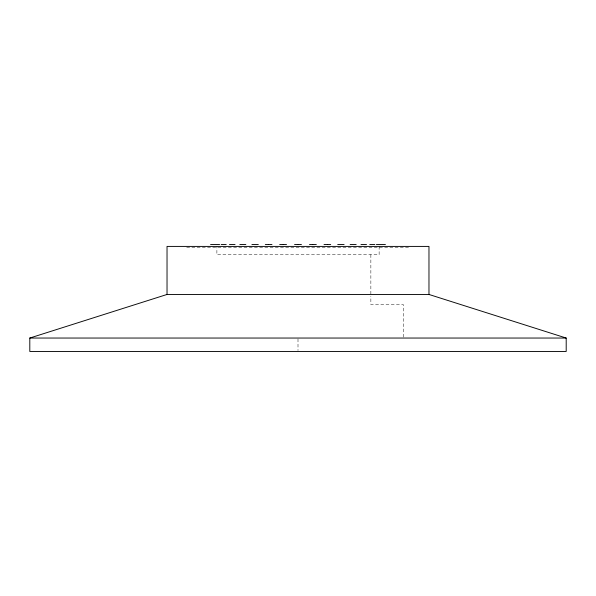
<?xml version="1.0" encoding="UTF-8"?>
<svg xmlns="http://www.w3.org/2000/svg" width="596" height="596" viewBox="0 0 596 596"><rect width="100%" height="100%" fill="white"/><g stroke="black" fill="none" stroke-linecap="round" stroke-linejoin="round"><path stroke-width="0.45" stroke-dasharray="2.98 2.23" d="M186.697 247.526L409.303 247.526M403.268 337.113L403.268 304.519L370.861 304.519L370.861 296.212M379.13 246.409L379.13 254.678L216.87 254.678L216.929 246.409M370.861 254.678L370.861 295.288M298 338.938L298 350.56"/><path stroke-width="0.89" d="M29.8 338.044L167.029 294.461L428.971 294.461L566.2 338.044L566.2 351.454L29.8 351.454L29.8 338.044L566.2 338.044M210.574 244.546L219.604 244.546M221.146 244.546L226.227 244.546M229.475 244.546L235.055 244.546M239.823 244.546L245.857 244.546M251.892 244.546L258.299 244.546M265.317 244.546L268.55 244.546M268.751 244.546L271.985 244.546M279.68 244.546L282.921 244.546M283.271 244.546L286.52 244.546M294.558 244.546L297.791 244.546M298.209 244.546L301.442 244.546M309.48 244.546L312.729 244.546M313.079 244.546L316.32 244.546M324.015 244.546L327.249 244.546M327.45 244.546L330.683 244.546M337.701 244.546L344.108 244.546M350.143 244.546L356.177 244.546M360.945 244.546L366.525 244.546M369.773 244.546L374.854 244.546M376.396 244.546L385.426 244.546M428.971 294.461L428.971 246.409L167.029 246.409L167.029 294.461"/></g></svg>
